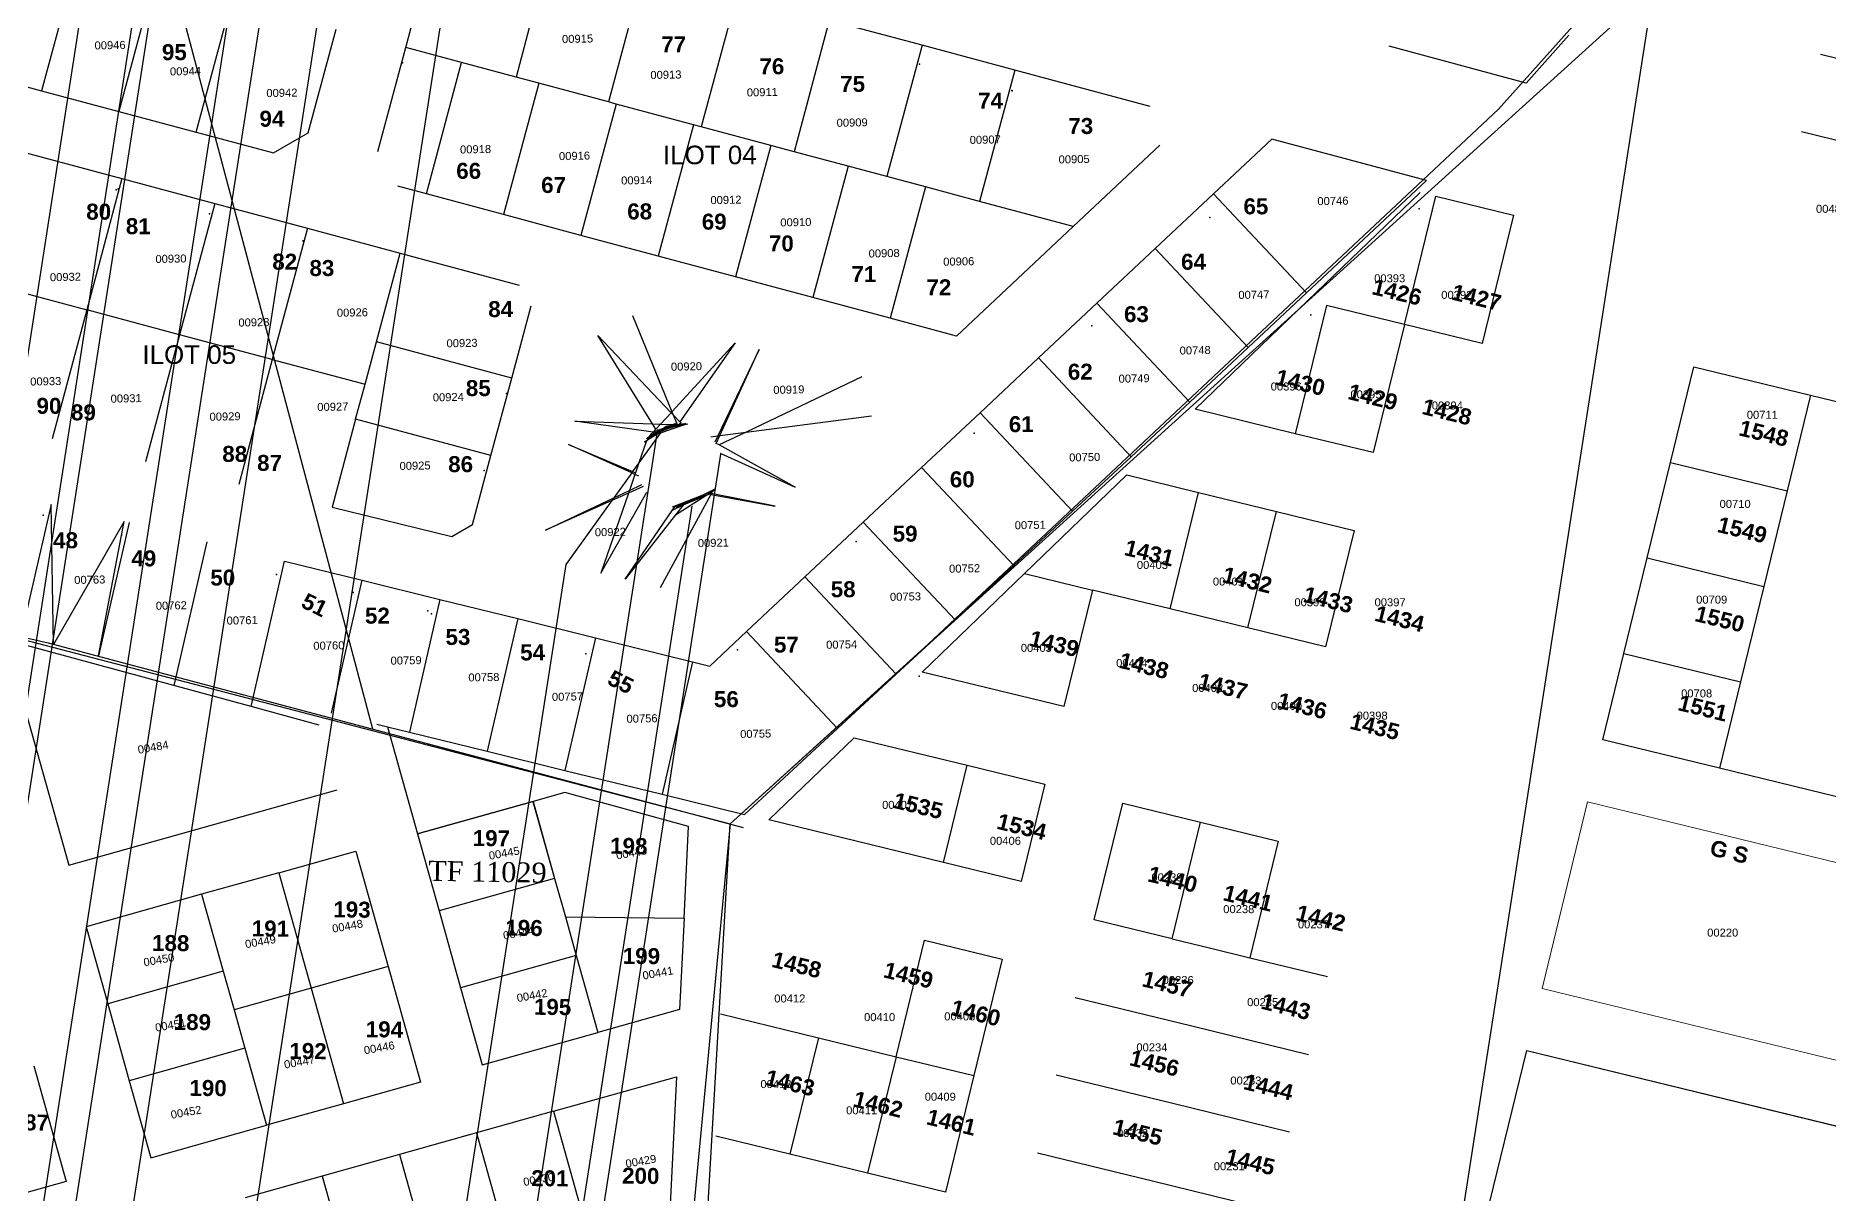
# Model space of a CAD drawing. Header units: metres. Extents: x 0 to 1324930, y 0 to 1631912.
# Drawn here: x 253776.7 to 254000.7, y 1630585.4 to 1630730.1 of the extents above; entities that cross this region are included whole.
import ezdxf
from ezdxf.enums import TextEntityAlignment as Align

# ---------------------------------------------------------------- set-up
doc = ezdxf.new("R2010")
doc.units = ezdxf.units.M
doc.header["$MEASUREMENT"] = 0
for name, color, linetype in [('A_revoir_geometrie_aberrante', 7, 'Continuous'), ('limites_parcelles', 7, 'Continuous'), ('limites_tf', 7, 'Continuous'), ('numero_lot', 7, 'Continuous'), ('numero_parcelle', 7, 'Continuous'), ('toponymie', 7, 'Continuous')]:
    doc.layers.add(name, color=color, linetype=linetype)
for name, color, linetype, lineweight in [('LimiteTF', 4, 'Continuous', 13), ('Numérotation', 7, 'Continuous', 0), ('TopoAlt', 3, 'Continuous', 0), ('TopoMat', 4, 'Continuous', 0), ('Traitement', 7, 'Continuous', 0)]:
    doc.layers.add(name, color=color, linetype=linetype, lineweight=lineweight)
doc.styles.add('Arial9', font='arial.ttf', dxfattribs={"height": 2.319387})
doc.styles.get("Standard").update_dxf_attribs({"font": 'txt.shx'})
doc.styles.add('Style-Arial', font='arial.ttf')
doc.styles.add('style1', font='')
doc.styles.get('style1').set_extended_font_data('Times New Roman', bold=True)

# ---------------------------------------------------------------- blocks, each defined once
blk = doc.blocks.new('TCPOINT_108')
at = {"color": 0}
blk.add_point((0, 0), dxfattribs=at)
at = {"layer": 'TopoAlt'}
blk.add_attdef('ALT', text='', height=0.00762, dxfattribs=at).set_placement((0.00254, -0.00254), align=Align.TOP_LEFT)
at = {"layer": 'TopoMat'}
blk.add_attdef('MAT', (0.00254, 0.00254), '', height=0.01524, dxfattribs=at)
blk = doc.blocks.new('*U84')
at = {"layer": 'LimiteTF', "color": 5, "linetype": 'Continuous', "lineweight": 30}
for p, q in [((17.216029, -169.025147), (-15.864134, -44.465031)), ((180.215866, -66.565031), (157.895866, -91.505031)), ((157.895866, -91.505031), (86.615866, -158.385031)), ((-84.974134, -144.115031), (-23.334134, -158.255031)), ((-23.334134, -158.255031), (63.525866, -181.325031)), ((86.615866, -158.385031), (61.871497, -180.885631))]:
    blk.add_line(p, q, dxfattribs=at)

msp = doc.modelspace()

# ---------------------------------------------------------------- linework, layer by layer
at = {"layer": 'A_revoir_geometrie_aberrante'}
for p in [(253818.61986, 1630923.38749), (253836.71626, 1630891.34258), (253814.74338, 1630885.17909), (253827.94962, 1630881.20231), (253817.74311, 1630841.65067), (253797.24446, 1630828.58239), (253990.77553, 1630812.68852), (253990.77547, 1630812.68846), (253832.15824, 1630762.91725), (253854.39451, 1630680.82364), (253862.27647, 1630677.74937), (253858.70299, 1630671.267), (253842.95258, 1630663.93894)]:
    msp.add_line(p, (0, 0), dxfattribs=at)
at = {"layer": 'limites_parcelles'}
for p, q in [((253822.94771, 1630728.5915), (253826.43754, 1630741.59759)), ((253841.09686, 1630741.32512), (253836.72806, 1630724.89389)), ((253781.85643, 1630739.60215), (253777.45419, 1630723.19407)), ((253791.51471, 1630737.00568), (253787.11381, 1630720.6025)), ((253852.68821, 1630738.21483), (253848.28192, 1630721.7937)), ((253796.77335, 1630718.01096), (253801.17294, 1630734.40921)), ((253864.27952, 1630735.10455), (253859.87324, 1630718.68345)), ((253875.87089, 1630731.99426), (253871.46461, 1630715.5732)), ((253887.46225, 1630728.88397), (253875.87089, 1630731.99426)), ((253810.7644, 1630717.91827), (253814.24635, 1630730.89463)), ((253968.3023, 1630730.13623), (253962.95389, 1630724.15996)), ((253819.45785, 1630715.5853), (253822.94771, 1630728.5915)), ((253829.9307, 1630726.71779), (253822.94771, 1630728.5915)), ((253887.46225, 1630728.88397), (253883.05597, 1630712.46294)), ((253899.05352, 1630725.7737), (253887.46225, 1630728.88397)), ((253962.95389, 1630724.15996), (253945.8231, 1630728.7565)), ((253999.73905, 1630727.76102), (254014.35002, 1630724.19577)), ((253767.79468, 1630725.78561), (253777.45419, 1630723.19407)), ((253825.52451, 1630710.29657), (253829.9307, 1630726.71779)), ((253836.72806, 1630724.89389), (253829.9307, 1630726.71779)), ((253899.05352, 1630725.7737), (253894.64725, 1630709.35271)), ((253915.97803, 1630721.23237), (253899.05352, 1630725.7737)), ((253777.45419, 1630723.19407), (253787.11381, 1630720.6025)), ((253839.5882, 1630724.12644), (253835.18189, 1630707.70526)), ((253839.5882, 1630724.12644), (253836.72806, 1630724.89389)), ((253848.28192, 1630721.7937), (253839.5882, 1630724.12644)), ((253849.24774, 1630721.53454), (253844.84135, 1630705.1134)), ((253849.24774, 1630721.53454), (253848.28192, 1630721.7937)), ((253858.90718, 1630718.94267), (253849.24774, 1630721.53454)), ((253762.89228, 1630718.8187), (253787.48968, 1630712.21859)), ((253787.11381, 1630720.6025), (253796.77335, 1630718.01096)), ((253858.90718, 1630718.94267), (253854.50085, 1630702.52152)), ((253859.87324, 1630718.68345), (253858.90718, 1630718.94267)), ((253868.56668, 1630716.35078), (253859.87324, 1630718.68345)), ((253796.77335, 1630718.01096), (253799.90212, 1630717.17154)), ((253799.90212, 1630717.17154), (253806.43297, 1630715.41938)), ((253806.43297, 1630715.41938), (253810.7644, 1630717.91827)), ((253868.56668, 1630716.35078), (253864.16029, 1630699.92966)), ((253871.46461, 1630715.5732), (253868.56668, 1630716.35078)), ((253917.19438, 1630716.3819), (253906.35466, 1630706.21132)), ((253931.17293, 1630717.15512), (253923.87974, 1630710.3121)), ((253950.49511, 1630711.97019), (253931.17293, 1630717.15512)), ((254007.08345, 1630715.6755), (253997.36849, 1630718.04606)), ((253878.22612, 1630713.75891), (253871.46461, 1630715.5732)), ((253787.48968, 1630712.21859), (253783.08411, 1630695.79996)), ((253787.48968, 1630712.21859), (253799.08103, 1630709.10832)), ((253878.22612, 1630713.75891), (253873.8198, 1630697.33778)), ((253883.05597, 1630712.46294), (253878.22612, 1630713.75891)), ((253887.88447, 1630711.16734), (253883.05597, 1630712.46294)), ((253935.5085, 1630697.91829), (253950.49511, 1630711.97019)), ((253825.52451, 1630710.29657), (253821.95661, 1630711.25392)), ((253835.18189, 1630707.70526), (253825.52451, 1630710.29657)), ((253887.88447, 1630711.16734), (253883.47815, 1630694.74621)), ((253894.64725, 1630709.35271), (253887.88447, 1630711.16734)), ((253916.58635, 1630703.4689), (253923.87974, 1630710.3121)), ((253923.87974, 1630710.3121), (253935.5085, 1630697.91829)), ((253935.63109, 1630696.92463), (253949.69073, 1630710.47803)), ((253947.7327, 1630693.97169), (253951.64413, 1630710.00137)), ((253951.64413, 1630710.00137), (253961.35909, 1630707.63081)), ((253799.08103, 1630709.10832), (253794.67612, 1630692.69208)), ((253799.08103, 1630709.10832), (253810.67239, 1630705.99806)), ((253844.84135, 1630705.1134), (253835.18189, 1630707.70526)), ((253906.35466, 1630706.21132), (253894.64725, 1630709.35271)), ((253961.35909, 1630707.63081), (253957.44765, 1630691.60113)), ((253810.67239, 1630705.99806), (253806.26814, 1630689.58421)), ((253810.67241, 1630705.99813), (253810.67239, 1630705.99806)), ((253810.67239, 1630705.99806), (253822.26369, 1630702.88782)), ((253844.84135, 1630705.1134), (253844.84134, 1630705.11338)), ((253854.50085, 1630702.52152), (253844.84135, 1630705.1134)), ((253906.35466, 1630706.21132), (253891.76529, 1630692.52257)), ((253819.28292, 1630691.77889), (253822.26369, 1630702.88782)), ((253822.26369, 1630702.88782), (253837.11865, 1630698.90185)), ((253909.29287, 1630696.62561), (253916.58635, 1630703.4689)), ((253916.58635, 1630703.4689), (253928.21284, 1630691.07765)), ((253864.16029, 1630699.92966), (253854.50085, 1630702.52152)), ((253771.49209, 1630698.90783), (253783.08411, 1630695.79996)), ((253873.8198, 1630697.33778), (253864.16029, 1630699.92966)), ((253836.18704, 1630687.24357), (253838.61791, 1630696.30291)), ((253873.8198, 1630697.33778), (253873.8198, 1630697.33776)), ((253883.47815, 1630694.74621), (253873.8198, 1630697.33778)), ((253901.99952, 1630689.78244), (253909.29287, 1630696.62561)), ((253909.29287, 1630696.62561), (253920.917, 1630684.23686)), ((253921.57146, 1630683.37123), (253935.63109, 1630696.92463)), ((253928.21284, 1630691.07765), (253935.5085, 1630697.91829)), ((253938.01774, 1630696.34226), (253934.1063, 1630680.31258)), ((253947.7327, 1630693.97169), (253938.01774, 1630696.34226)), ((253783.08346, 1630695.79754), (253778.75301, 1630679.65884)), ((253783.08411, 1630695.79996), (253783.08346, 1630695.79754)), ((253794.67612, 1630692.69208), (253783.08411, 1630695.79996)), ((253851.27642, 1630695.10295), (253856.20061, 1630683.04341)), ((253891.76529, 1630692.52257), (253883.47815, 1630694.74621)), ((253947.7327, 1630693.97169), (253943.82126, 1630677.94201)), ((253957.44765, 1630691.60113), (253947.7327, 1630693.97169)), ((253794.67483, 1630692.68726), (253790.41555, 1630676.81366)), ((253794.67612, 1630692.69208), (253794.67483, 1630692.68726)), ((253806.26814, 1630689.58421), (253794.67612, 1630692.69208)), ((253817.86532, 1630686.49569), (253819.28292, 1630691.77889)), ((253819.28292, 1630691.77889), (253819.2829, 1630691.77889)), ((253836.18704, 1630687.24357), (253819.28292, 1630691.77889)), ((253853.78157, 1630681.54645), (253846.94492, 1630692.60418)), ((253846.94492, 1630692.60418), (253856.10235, 1630682.93626)), ((253856.20061, 1630683.04341), (253864.10364, 1630691.66114)), ((253864.10364, 1630691.66114), (253857.18998, 1630681.788)), ((253806.26814, 1630689.58421), (253802.07803, 1630673.96854)), ((253806.26814, 1630689.58421), (253817.86532, 1630686.49569)), ((253867.10674, 1630690.85532), (253861.94699, 1630680.04923)), ((253862.20279, 1630680.08272), (253867.10674, 1630690.85532)), ((253894.70613, 1630682.93924), (253901.99952, 1630689.78244)), ((253901.99952, 1630689.78244), (253913.61414, 1630677.40375)), ((253920.917, 1630684.23686), (253928.21284, 1630691.07765)), ((253833.59515, 1630677.58414), (253836.18704, 1630687.24357)), ((253879.93403, 1630687.41346), (253865.46586, 1630680.50988)), ((253980.98347, 1630676.72325), (253983.89927, 1630688.67265)), ((253983.89927, 1630688.67265), (253998.47171, 1630685.1168)), ((253816.6911, 1630682.11937), (253817.86532, 1630686.49569)), ((253998.47171, 1630685.1168), (253995.55591, 1630673.16741)), ((253998.47171, 1630685.1168), (254081.04885, 1630664.967)), ((253854.79647, 1630681.51228), (253856.10235, 1630682.93626)), ((253856.10235, 1630682.93626), (253856.20061, 1630683.04341)), ((253856.10235, 1630682.93626), (253856.35197, 1630682.67273)), ((253856.20061, 1630683.04341), (253856.35197, 1630682.67273)), ((253887.41271, 1630676.09601), (253894.70613, 1630682.93924)), ((253894.70613, 1630682.93924), (253906.2717, 1630670.61266)), ((253913.61414, 1630677.40375), (253920.917, 1630684.23686)), ((253934.1063, 1630680.31258), (253921.57146, 1630683.37123)), ((253816.6911, 1630682.11937), (253813.74189, 1630671.1277)), ((253816.6911, 1630682.11937), (253816.69105, 1630682.11939)), ((253833.59515, 1630677.58414), (253816.6911, 1630682.11937)), ((253853.87583, 1630680.50838), (253844.06568, 1630681.87357)), ((253844.06568, 1630681.87357), (253853.78157, 1630681.54645)), ((253853.46861, 1630680.06433), (253854.252, 1630680.48088)), ((253853.70827, 1630680.32568), (253853.87583, 1630680.50838)), ((253854.252, 1630680.48088), (253853.70827, 1630680.32568)), ((253854.20288, 1630680.86501), (253853.78157, 1630681.54645)), ((253853.78157, 1630681.54645), (253854.79647, 1630681.51228)), ((253853.87583, 1630680.50838), (253854.20288, 1630680.86501)), ((253854.04383, 1630680.58601), (253855.15929, 1630681.01675)), ((253854.74811, 1630680.74467), (253854.04383, 1630680.58601)), ((253854.78968, 1630680.5466), (253854.17375, 1630680.28966)), ((253854.20288, 1630680.86501), (253854.79647, 1630681.51228)), ((253854.252, 1630680.48088), (253854.74811, 1630680.74467)), ((253854.5546, 1630680.57063), (253854.252, 1630680.48088)), ((253854.51299, 1630680.49273), (253854.30132, 1630680.38378)), ((253854.51299, 1630680.49273), (253854.36573, 1630680.43129)), ((253854.61344, 1630680.58809), (253854.39177, 1630680.45051)), ((253854.39177, 1630680.45051), (253854.5546, 1630680.57063)), ((253854.78968, 1630680.5466), (253854.41047, 1630680.30416)), ((253855.0569, 1630680.71962), (253854.51299, 1630680.49273)), ((253854.81361, 1630680.64746), (253854.51299, 1630680.49273)), ((253854.5546, 1630680.57063), (253854.80914, 1630680.75842)), ((253854.61344, 1630680.58809), (253854.5546, 1630680.57063)), ((253854.93274, 1630680.78626), (253854.61344, 1630680.58809)), ((253854.81361, 1630680.64746), (253854.61344, 1630680.58809)), ((253854.74811, 1630680.74467), (253854.8999, 1630680.82538)), ((253854.80914, 1630680.75842), (253854.74811, 1630680.74467)), ((253855.56748, 1630680.87107), (253854.78968, 1630680.5466)), ((253855.06325, 1630680.72151), (253854.78968, 1630680.5466)), ((253854.79385, 1630680.4348), (253857.56624, 1630681.37954)), ((253854.79647, 1630681.51228), (253856.31056, 1630681.46131)), ((253854.80914, 1630680.75842), (253854.8999, 1630680.82538)), ((253854.93274, 1630680.78626), (253854.80914, 1630680.75842)), ((253855.20045, 1630680.84657), (253854.81361, 1630680.64746)), ((253855.0569, 1630680.71962), (253854.81361, 1630680.64746)), ((253854.8999, 1630680.82538), (253855.52643, 1630681.15851)), ((253854.8999, 1630680.82538), (253855.15929, 1630681.01675)), ((253855.54252, 1630681.16473), (253854.93274, 1630680.78626)), ((253855.20045, 1630680.84657), (253854.93274, 1630680.78626)), ((253855.06669, 1630680.72371), (253855.0569, 1630680.71962)), ((253855.06325, 1630680.72151), (253855.0569, 1630680.71962)), ((253855.56748, 1630680.87107), (253855.06325, 1630680.72151)), ((253855.06669, 1630680.72371), (253855.06325, 1630680.72151)), ((253855.54996, 1630680.92531), (253855.06669, 1630680.72371)), ((253855.29064, 1630680.86689), (253855.06669, 1630680.72371)), ((253855.15929, 1630681.01675), (253855.48861, 1630681.2597)), ((253855.15929, 1630681.01675), (253855.52643, 1630681.15851)), ((253855.50011, 1630681.00081), (253855.20045, 1630680.84657)), ((253855.29064, 1630680.86689), (253855.20045, 1630680.84657)), ((253855.50011, 1630681.00081), (253855.29064, 1630680.86689)), ((253855.54996, 1630680.92531), (253855.29064, 1630680.86689)), ((253855.48861, 1630681.2597), (253855.75714, 1630681.29794)), ((253856.19984, 1630681.36097), (253855.50011, 1630681.00081)), ((253856.02436, 1630681.33599), (253855.50011, 1630681.00081)), ((253855.52643, 1630681.15851), (253855.56886, 1630681.18107)), ((253855.52643, 1630681.15851), (253855.54252, 1630681.16473)), ((253855.54252, 1630681.16473), (253855.96362, 1630681.32734)), ((253855.56886, 1630681.18107), (253855.54252, 1630681.16473)), ((253856.79874, 1630681.44625), (253855.54996, 1630680.92531)), ((253855.87072, 1630680.99757), (253855.54996, 1630680.92531)), ((253856.38311, 1630681.113), (253855.56748, 1630680.87107)), ((253855.87072, 1630680.99757), (253855.56748, 1630680.87107)), ((253855.56886, 1630681.18107), (253855.80016, 1630681.30406)), ((253855.75714, 1630681.29794), (253855.56886, 1630681.18107)), ((253855.75714, 1630681.29794), (253855.80016, 1630681.30406)), ((253855.80016, 1630681.30406), (253855.96362, 1630681.32734)), ((253857.02274, 1630681.47815), (253855.87072, 1630680.99757)), ((253856.38311, 1630681.113), (253855.87072, 1630680.99757)), ((253855.96362, 1630681.32734), (253856.08284, 1630681.37337)), ((253855.96362, 1630681.32734), (253856.02436, 1630681.33599)), ((253856.08284, 1630681.37337), (253856.02436, 1630681.33599)), ((253856.02436, 1630681.33599), (253856.19984, 1630681.36097)), ((253856.08284, 1630681.37337), (253856.31056, 1630681.46131)), ((253856.6477, 1630681.59149), (253856.19984, 1630681.36097)), ((253856.19984, 1630681.36097), (253856.79874, 1630681.44625)), ((253856.31056, 1630681.46131), (253856.6477, 1630681.59149)), ((253856.35197, 1630682.67273), (253856.8498, 1630681.45352)), ((253856.35197, 1630682.67273), (253857.18998, 1630681.788)), ((253857.91561, 1630681.56757), (253856.38311, 1630681.113)), ((253857.56624, 1630681.37954), (253856.38311, 1630681.113)), ((253856.79874, 1630681.44625), (253856.8498, 1630681.45352)), ((253856.8498, 1630681.45352), (253857.02274, 1630681.47815)), ((253857.35299, 1630681.61591), (253857.02274, 1630681.47815)), ((253857.02274, 1630681.47815), (253857.77546, 1630681.58533)), ((253857.18998, 1630681.788), (253857.35299, 1630681.61591)), ((253857.56624, 1630681.37954), (253858.05515, 1630681.54614)), ((253858.19415, 1630681.52099), (253857.56624, 1630681.37954)), ((253865.46586, 1630680.50988), (253862.10325, 1630678.90538)), ((253862.20279, 1630680.08272), (253865.46586, 1630680.50988)), ((253865.46586, 1630680.50988), (253881.15042, 1630682.5631)), ((253851.18083, 1630675.40157), (253843.28776, 1630678.97455)), ((253843.28776, 1630678.97455), (253851.30346, 1630675.5724)), ((253854.79385, 1630680.4348), (253852.09153, 1630676.67025)), ((253853.04562, 1630679.43156), (253852.09153, 1630676.67025)), ((253852.78318, 1630679.26377), (253854.00707, 1630680.1667)), ((253853.04562, 1630679.43156), (253852.78318, 1630679.26377)), ((253854.41047, 1630680.30416), (253853.04562, 1630679.43156)), ((253853.84614, 1630680.11186), (253853.07097, 1630679.63074)), ((253853.07097, 1630679.63074), (253853.27899, 1630679.85757)), ((253853.6298, 1630680.03813), (253853.27899, 1630679.85757)), ((253853.27899, 1630679.85757), (253853.36039, 1630679.94633)), ((253853.36638, 1630679.95286), (253853.30759, 1630679.92834)), ((253853.30759, 1630679.92834), (253853.36039, 1630679.94633)), ((253853.36039, 1630679.94633), (253853.6298, 1630680.03813)), ((253853.36039, 1630679.94633), (253853.36638, 1630679.95286)), ((253853.88211, 1630680.168), (253853.36638, 1630679.95286)), ((253853.36638, 1630679.95286), (253853.45779, 1630680.05254)), ((253853.40502, 1630680.03052), (253853.46861, 1630680.06433)), ((253853.45779, 1630680.05254), (253853.40502, 1630680.03052)), ((253854.35075, 1630680.42504), (253853.45779, 1630680.05254)), ((253853.45779, 1630680.05254), (253853.46861, 1630680.06433)), ((253853.46861, 1630680.06433), (253853.70827, 1630680.32568)), ((253853.88211, 1630680.168), (253853.6298, 1630680.03813)), ((253853.6298, 1630680.03813), (253853.84614, 1630680.11186)), ((253854.04831, 1630680.23734), (253853.84614, 1630680.11186)), ((253853.84614, 1630680.11186), (253854.00707, 1630680.1667)), ((253854.20135, 1630680.33232), (253853.88211, 1630680.168)), ((253854.04831, 1630680.23734), (253853.88211, 1630680.168)), ((253854.00707, 1630680.1667), (253854.41047, 1630680.30416)), ((253854.00707, 1630680.1667), (253854.17375, 1630680.28966)), ((253854.20135, 1630680.33232), (253854.04831, 1630680.23734)), ((253854.17375, 1630680.28966), (253854.04831, 1630680.23734)), ((253854.17375, 1630680.28966), (253854.30132, 1630680.38378)), ((253854.35075, 1630680.42504), (253854.20135, 1630680.33232)), ((253854.30132, 1630680.38378), (253854.20135, 1630680.33232)), ((253854.30132, 1630680.38378), (253854.36573, 1630680.43129)), ((253854.39177, 1630680.45051), (253854.35075, 1630680.42504)), ((253854.36573, 1630680.43129), (253854.35075, 1630680.42504)), ((253854.36573, 1630680.43129), (253854.39177, 1630680.45051)), ((253854.41047, 1630680.30416), (253854.79385, 1630680.4348)), ((253861.05428, 1630679.93237), (253861.94699, 1630680.04923)), ((253861.94699, 1630680.04923), (253861.57631, 1630679.27293)), ((253861.75484, 1630679.09869), (253862.20279, 1630680.08272)), ((253862.10325, 1630678.90538), (253861.75484, 1630679.09869)), ((253861.94699, 1630680.04923), (253862.20279, 1630680.08272)), ((253871.62295, 1630673.62365), (253862.10325, 1630678.90538)), ((253943.82126, 1630677.94201), (253934.1063, 1630680.31258)), ((253831.28399, 1630668.97092), (253833.59515, 1630677.58414)), ((253852.09153, 1630676.67025), (253851.30346, 1630675.5724)), ((253852.09153, 1630676.67025), (253851.65992, 1630675.4211)), ((253862.23703, 1630677.88403), (253871.62295, 1630673.62365)), ((253880.1193, 1630669.25278), (253887.41271, 1630676.09601)), ((253887.41271, 1630676.09601), (253898.92939, 1630663.82167)), ((253906.2717, 1630670.61266), (253913.61414, 1630677.40375)), ((253978.06768, 1630664.77385), (253980.98347, 1630676.72325)), ((253980.98347, 1630676.72325), (253995.55591, 1630673.16741)), ((253851.18083, 1630675.40157), (253848.94036, 1630672.28041)), ((253851.58929, 1630675.21667), (253850.89413, 1630673.20475)), ((253850.89413, 1630673.20475), (253852.46338, 1630673.94718)), ((253851.30346, 1630675.5724), (253851.18083, 1630675.40157)), ((253851.58929, 1630675.21667), (253851.18083, 1630675.40157)), ((253851.30346, 1630675.5724), (253851.65992, 1630675.4211)), ((253851.65992, 1630675.4211), (253851.58929, 1630675.21667)), ((253852.06545, 1630675.00113), (253851.58929, 1630675.21667)), ((253900.26899, 1630662.83577), (253913.05047, 1630675.15704)), ((253913.05047, 1630675.15704), (253922.02078, 1630672.96818)), ((253840.40852, 1630668.24394), (253848.94036, 1630672.28041)), ((253848.7096, 1630671.95895), (253840.40852, 1630668.24394)), ((253848.7096, 1630671.95895), (253842.95258, 1630663.93894)), ((253847.32131, 1630662.86435), (253853.07557, 1630673.00145)), ((253850.78453, 1630672.88755), (253847.32131, 1630662.86435)), ((253850.78453, 1630672.88755), (253848.7096, 1630671.95895)), ((253848.94036, 1630672.28041), (253848.7096, 1630671.95895)), ((253848.94036, 1630672.28041), (253850.89413, 1630673.20475)), ((253852.59725, 1630673.6988), (253850.78453, 1630672.88755)), ((253850.89413, 1630673.20475), (253850.78453, 1630672.88755)), ((253861.07424, 1630672.70815), (253854.7275, 1630661.04261)), ((253860.07985, 1630672.62724), (253856.22749, 1630671.13075)), ((253856.5676, 1630671.18324), (253858.96491, 1630672.0784)), ((253856.65098, 1630670.17112), (253860.46662, 1630672.60456)), ((253858.96491, 1630672.0784), (253856.77876, 1630671.05921)), ((253857.75849, 1630671.46975), (253860.46662, 1630672.60456)), ((253859.02161, 1630672.09957), (253857.75849, 1630671.46975)), ((253859.18389, 1630672.1805), (253858.96491, 1630672.0784)), ((253859.02161, 1630672.09957), (253858.96491, 1630672.0784)), ((253860.59745, 1630672.688), (253859.02161, 1630672.09957)), ((253859.18389, 1630672.1805), (253859.02161, 1630672.09957)), ((253860.45347, 1630672.77238), (253859.18389, 1630672.1805)), ((253860.07985, 1630672.62724), (253859.18389, 1630672.1805)), ((253861.56008, 1630673.36532), (253860.07985, 1630672.62724)), ((253860.45347, 1630672.77238), (253860.07985, 1630672.62724)), ((253861.4806, 1630673.25123), (253860.45347, 1630672.77238)), ((253861.16028, 1630673.04695), (253860.45347, 1630672.77238)), ((253860.46662, 1630672.60456), (253861.22453, 1630672.92216)), ((253860.46662, 1630672.60456), (253860.59745, 1630672.688)), ((253860.59745, 1630672.688), (253861.16028, 1630673.04695)), ((253861.22453, 1630672.92216), (253860.59745, 1630672.688)), ((253861.13351, 1630672.8171), (253861.07424, 1630672.70815)), ((253861.07424, 1630672.70815), (253869.09244, 1630671.24929)), ((253869.09244, 1630671.24929), (253861.13351, 1630672.8171)), ((253861.16028, 1630673.04695), (253861.4806, 1630673.25123)), ((253918.46493, 1630658.39575), (253922.02078, 1630672.96818)), ((253922.02078, 1630672.96818), (253931.73574, 1630670.59762)), ((253995.55591, 1630673.16741), (253992.64011, 1630661.21801)), ((253778.6485, 1630671.45177), (253774.65846, 1630654.06728)), ((253778.91995, 1630653.9415), (253778.6485, 1630671.45177)), ((253787.76546, 1630669.35143), (253778.91995, 1630653.9415)), ((253784.54561, 1630652.52111), (253787.76546, 1630669.35143)), ((253813.74189, 1630671.1277), (253828.70093, 1630667.44447)), ((253850.35865, 1630662.11725), (253856.24801, 1630670.71659)), ((253856.65098, 1630670.17112), (253850.35865, 1630662.11725)), ((253857.60628, 1630671.39386), (253856.24801, 1630670.71659)), ((253856.24801, 1630670.71659), (253856.5676, 1630671.18324)), ((253857.60628, 1630671.39386), (253856.65098, 1630670.17112)), ((253856.77876, 1630671.05921), (253857.75849, 1630671.46975)), ((253857.75849, 1630671.46975), (253857.60628, 1630671.39386)), ((253898.92939, 1630663.82167), (253906.2717, 1630670.61266)), ((253928.17989, 1630656.02518), (253931.73574, 1630670.59762)), ((253931.73574, 1630670.59762), (253941.4507, 1630668.22705)), ((253788.38534, 1630669.20163), (253784.54561, 1630652.52111)), ((253828.70093, 1630667.44447), (253831.28399, 1630668.97092)), ((253872.82594, 1630662.40961), (253880.1193, 1630669.25278)), ((253880.1193, 1630669.25278), (253891.58712, 1630657.03073)), ((253941.4507, 1630668.22705), (253937.89485, 1630653.65462)), ((253798.09436, 1630666.79633), (253793.9573, 1630648.82287)), ((253803.61588, 1630646.19818), (253807.80376, 1630664.3926)), ((253807.80376, 1630664.3926), (253817.51432, 1630661.9936)), ((253887.48751, 1630650.5145), (253900.26899, 1630662.83577)), ((253891.58712, 1630657.03073), (253898.92939, 1630663.82167)), ((253900.26899, 1630662.83577), (253908.74997, 1630660.76631)), ((253975.15188, 1630652.82445), (253978.06768, 1630664.77385)), ((253978.06768, 1630664.77385), (253992.64011, 1630661.21801)), ((253813.69211, 1630645.38827), (253817.51432, 1630661.9936)), ((253817.51432, 1630661.9936), (253827.22495, 1630659.59458)), ((253865.53253, 1630655.56638), (253872.82594, 1630662.40961)), ((253872.82594, 1630662.40961), (253884.2447, 1630650.23965)), ((253908.74997, 1630660.76631), (253905.19413, 1630646.19387)), ((253918.46493, 1630658.39575), (253908.74997, 1630660.76631)), ((253992.64011, 1630661.21801), (253989.72432, 1630649.26861)), ((253827.22495, 1630659.59458), (253823.40467, 1630642.99822)), ((253827.22495, 1630659.59458), (253836.93513, 1630657.19566)), ((253928.17989, 1630656.02518), (253918.46493, 1630658.39575)), ((253836.93513, 1630657.19566), (253833.11849, 1630640.60646)), ((253836.93513, 1630657.19566), (253846.64524, 1630654.79677)), ((253884.2447, 1630650.23965), (253891.58712, 1630657.03073)), ((253937.89485, 1630653.65462), (253928.17989, 1630656.02518)), ((253772.94835, 1630654.532), (253780.84673, 1630626.37461)), ((253793.9573, 1630648.82287), (253774.65846, 1630654.06728)), ((253846.64524, 1630654.79677), (253842.83071, 1630638.21509)), ((253846.64524, 1630654.79677), (253858.78343, 1630651.79801)), ((253860.94666, 1630651.26358), (253865.53253, 1630655.56638)), ((253865.53253, 1630655.56638), (253876.90228, 1630643.44857)), ((253858.78343, 1630651.79801), (253854.97102, 1630635.22586)), ((253858.78343, 1630651.79801), (253860.94666, 1630651.26358)), ((253972.52055, 1630642.04085), (253975.15188, 1630652.82445)), ((253975.15188, 1630652.82445), (253989.72432, 1630649.26861)), ((253876.90228, 1630643.44857), (253884.2447, 1630650.23965)), ((253905.19413, 1630646.19387), (253887.48751, 1630650.5145)), ((253989.72432, 1630649.26861), (253987.09299, 1630638.485)), ((253803.61588, 1630646.19818), (253793.9573, 1630648.82287)), ((253812.1278, 1630643.88508), (253803.61588, 1630646.19818)), ((253819.33467, 1630644.00035), (253820.65131, 1630643.67616)), ((253820.65131, 1630643.67616), (253824.40754, 1630630.28485)), ((253820.65131, 1630643.67616), (253823.40467, 1630642.99822)), ((253823.40467, 1630642.99822), (253833.11849, 1630640.60646)), ((253865.27022, 1630632.68996), (253876.90228, 1630643.44857)), ((253833.11849, 1630640.60646), (253842.83071, 1630638.21509)), ((253868.31528, 1630632.03259), (253878.96652, 1630642.30032)), ((253878.96652, 1630642.30032), (253893.1086, 1630638.84948)), ((253987.09299, 1630638.485), (253972.52055, 1630642.04085)), ((253842.83071, 1630638.21509), (253854.97102, 1630635.22586)), ((253890.1454, 1630626.70578), (253893.1086, 1630638.84948)), ((253893.1086, 1630638.84948), (253902.82356, 1630636.47892)), ((254021.09535, 1630630.18803), (253987.09299, 1630638.485)), ((253780.84673, 1630626.37461), (253814.39353, 1630635.78374)), ((253902.82356, 1630636.47892), (253899.86035, 1630624.33522)), ((253838.85026, 1630634.33552), (253824.40754, 1630630.28485)), ((253842.82979, 1630635.45163), (253838.85026, 1630634.33552)), ((253838.85026, 1630634.33552), (253841.55077, 1630624.70794)), ((253858.27037, 1630631.18311), (253842.82979, 1630635.45163)), ((253854.97102, 1630635.22586), (253865.27022, 1630632.68996)), ((253908.98267, 1630619.53591), (253912.53852, 1630634.10835)), ((253912.53852, 1630634.10835), (253922.25348, 1630631.73778)), ((253890.1454, 1630626.70578), (253868.31528, 1630632.03259)), ((253918.69763, 1630617.16535), (253922.25348, 1630631.73778)), ((253922.25348, 1630631.73778), (253931.96844, 1630629.36722)), ((253824.40754, 1630630.28485), (253827.10809, 1630620.65715)), ((253857.72211, 1630619.75058), (253858.27037, 1630631.18311)), ((253931.96844, 1630629.36722), (253928.41259, 1630614.79478)), ((253807.0768, 1630625.42322), (253816.70527, 1630628.12371)), ((253816.70527, 1630628.12371), (253820.75618, 1630613.68181)), ((253807.0768, 1630625.42322), (253797.44834, 1630622.72273)), ((253807.0768, 1630625.42322), (253811.12772, 1630610.98132)), ((253841.55077, 1630624.70794), (253827.10809, 1630620.65715)), ((253841.55077, 1630624.70794), (253842.90115, 1630619.89371)), ((253899.86035, 1630624.33522), (253890.1454, 1630626.70578)), ((253797.44834, 1630622.72273), (253783.00687, 1630618.67235)), ((253797.44834, 1630622.72273), (253800.14888, 1630613.09503)), ((253827.10809, 1630620.65715), (253829.80883, 1630611.02875)), ((253783.00687, 1630618.67235), (253785.70741, 1630609.04464)), ((253842.90115, 1630619.89371), (253844.25151, 1630615.07955)), ((253842.90115, 1630619.89371), (253857.72211, 1630619.75058)), ((253857.72211, 1630619.75058), (253857.17386, 1630608.31804)), ((253918.69763, 1630617.16535), (253908.98267, 1630619.53591)), ((253884.21898, 1630602.41838), (253887.77483, 1630616.99082)), ((253887.77483, 1630616.99082), (253897.48979, 1630614.62026)), ((253918.69763, 1630617.16535), (253923.55511, 1630615.98006)), ((253923.55511, 1630615.98006), (253928.41259, 1630614.79478)), ((253820.75618, 1630613.68181), (253811.12772, 1630610.98132)), ((253820.75618, 1630613.68181), (253824.80729, 1630599.23922)), ((253844.25151, 1630615.07955), (253829.80883, 1630611.02875)), ((253844.25151, 1630615.07955), (253846.95225, 1630605.45115)), ((253897.48979, 1630614.62026), (253893.93394, 1630600.04782)), ((253928.41259, 1630614.79478), (253938.12755, 1630612.42421)), ((253800.14888, 1630613.09503), (253785.70741, 1630609.04464)), ((253800.14888, 1630613.09503), (253801.49925, 1630608.28083)), ((253785.70741, 1630609.04464), (253788.40815, 1630599.41625)), ((253811.12772, 1630610.98132), (253801.49925, 1630608.28083)), ((253811.12772, 1630610.98132), (253815.17883, 1630596.53873)), ((253829.80883, 1630611.02875), (253832.50956, 1630601.40036)), ((253906.61211, 1630609.82095), (253921.18454, 1630606.2651)), ((253801.49925, 1630608.28083), (253802.84962, 1630603.46663)), ((253857.17386, 1630608.31804), (253846.95225, 1630605.45115)), ((253862.28541, 1630607.77044), (253874.50403, 1630604.78895)), ((253832.50956, 1630601.40036), (253846.95225, 1630605.45115)), ((253874.50403, 1630604.78895), (253870.94818, 1630590.21651)), ((253874.50403, 1630604.78895), (253884.21898, 1630602.41838)), ((253921.18454, 1630606.2651), (253935.75698, 1630602.70926)), ((253802.84962, 1630603.46663), (253788.40815, 1630599.41625)), ((253802.84962, 1630603.46663), (253805.55036, 1630593.83824)), ((253884.21898, 1630602.41838), (253880.66314, 1630587.84595)), ((253884.21898, 1630602.41838), (253893.93394, 1630600.04782)), ((253942.88849, 1630520.60387), (253963.03829, 1630603.18102)), ((253963.03829, 1630603.18102), (254011.61309, 1630591.32819)), ((253776.46971, 1630601.25984), (253780.52061, 1630586.81805)), ((253841.41114, 1630595.5878), (253856.76858, 1630599.89571)), ((253856.76858, 1630599.89571), (253855.25378, 1630568.31143)), ((253893.93394, 1630600.04782), (253890.37809, 1630585.47538)), ((253918.81398, 1630596.55015), (253904.24154, 1630600.10599)), ((253788.40815, 1630599.41625), (253791.10889, 1630589.78785)), ((253824.80729, 1630599.23922), (253815.17883, 1630596.53873)), ((253815.17883, 1630596.53873), (253805.55036, 1630593.83824)), ((253841.41114, 1630595.5878), (253831.78278, 1630592.88694)), ((253841.41114, 1630595.5878), (253845.46279, 1630581.14404)), ((253933.38642, 1630592.9943), (253918.81398, 1630596.55015)), ((253791.10889, 1630589.78785), (253805.55036, 1630593.83824)), ((253831.50135, 1630592.808), (253822.15434, 1630590.18635)), ((253831.50135, 1630592.808), (253830.14261, 1630592.42686)), ((253831.50136, 1630592.808), (253831.50135, 1630592.808)), ((253831.78278, 1630592.88694), (253831.50136, 1630592.808)), ((253831.78278, 1630592.88694), (253835.83438, 1630578.44335)), ((253870.94818, 1630590.21651), (253861.70534, 1630592.47188)), ((253822.15434, 1630590.18635), (253812.5259, 1630587.48576)), ((253822.15434, 1630590.18635), (253826.20596, 1630575.74267)), ((253880.66314, 1630587.84595), (253870.94818, 1630590.21651)), ((253901.87098, 1630590.39104), (253916.44341, 1630586.83519)), ((253780.52061, 1630586.81805), (253770.89225, 1630584.11719)), ((253812.5259, 1630587.48576), (253802.89746, 1630584.78518)), ((253812.5259, 1630587.48576), (253816.57755, 1630573.04199)), ((253890.37809, 1630585.47538), (253880.66314, 1630587.84595)), ((253916.44341, 1630586.83519), (253931.01585, 1630583.27934))]:
    msp.add_line(p, q, dxfattribs=at)
at = {"layer": 'limites_tf', "color": 5, "linetype": 'Continuous', "lineweight": 0}
for p, q in [((253824.39534, 1630630.24774, -0.00001), (253838.83701, 1630634.29821, -0.00001)), ((253838.83701, 1630634.29821, -0.00001), (253841.53733, 1630624.66709, -0.00001))]:
    msp.add_line(p, q, dxfattribs=at)
at = {"layer": 'limites_tf', "color": 5, "linetype": 'Continuous', "lineweight": 30, "flags": 128}
msp.add_lwpolyline([(254091.99064, 1630476.36805), (253923.42389, 1630459.48785), (253853.18689, 1630453.72681), (253863.47301, 1630631.51545), (254036.97922, 1630788.65182)], dxfattribs=at)
msp.add_lwpolyline([(253594.42676, 1630586.6008), (253652.57738, 1630675.46605), (253711.46161, 1630669.49024), (253773.0514, 1630655.13312), (253863.47301, 1630631.51545), (253855.55349, 1630548.17119), (253852.24203, 1630482.49245), (253763.12496, 1630463.61636), (253714.31684, 1630461.39834), (253689.13183, 1630451.50702), (253671.66464, 1630435.30848), (253634.41399, 1630420.99965), (253629.5891, 1630422.45666), (253601.39883, 1630430.94605), (253541.38187, 1630412.04742), (253528.07813, 1630405.33426), (253527.69407, 1630401.34559), (253457.50103, 1630494.25351), (253431.58389, 1630529.16506), (253432.12865, 1630533.35316), (253488.96046, 1630553.63303), (253594.42676, 1630586.6008)], close=True, dxfattribs=at)
at = {"layer": 'Numérotation', "color": 5, "lineweight": 13}
for p, q in [((253970.6241, 1630634.26888), (254011.42693, 1630624.31251)), ((253964.93475, 1630610.95298), (254005.73757, 1630600.99661)), ((253963.03829, 1630603.18102), (254011.61309, 1630591.32819))]:
    msp.add_line(p, q, dxfattribs=at)
at = {"layer": 'Traitement', "color": 5, "lineweight": 13}
msp.add_line((253970.6241, 1630634.26888), (253964.93475, 1630610.95298), dxfattribs=at)

# ---------------------------------------------------------------- block references
at = {"layer": 'limites_tf', "color": 5, "linetype": 'Continuous', "lineweight": 30}
msp.add_blockref('*U84', (253801.60151, 1630812.40108), dxfattribs=at)
at = {"layer": 'toponymie', "lineweight": 30, "xscale": 39.374638, "yscale": 39.374638, "zscale": 39.374638}
for p in [(253822.52939, 1630726.69462), (253887.14087, 1630726.4966), (253898.6802, 1630723.22622), (253786.76825, 1630710.80878), (253798.42459, 1630707.79043), (253810.13495, 1630704.40904), (253777.63919, 1630670.13407), (253816.36367, 1630660.47195), (253825.69475, 1630658.15168)]:
    msp.add_blockref('TCPOINT_108', p, dxfattribs=at)
at = {"layer": 'toponymie', "xscale": 39.374638, "yscale": 39.374638, "zscale": 39.374638}
for p in [(253898.70821, 1630723.19321, 18.90619), (253787.01727, 1630710.91279, 18.06609), (253923.43907, 1630707.35238, 19.61327), (253949.59448, 1630708.43673, 18.66916), (253810.11395, 1630704.37204, 17.70505), (253936.05492, 1630695.1882, 18.52415), (253908.69536, 1630693.80681, 18.42513), (253835.55389, 1630685.33383, 18.00809), (253893.95766, 1630680.36325, 18.94119), (253832.76857, 1630675.70872, 17.75706), (253787.41532, 1630667.61278, 17.58304), (253879.21695, 1630666.81669, 18.82218), (253806.77856, 1630662.69921, 17.67105), (253826.16181, 1630657.80664, 17.90407), (253845.46004, 1630652.77306, 18.1211), (253864.39723, 1630653.29312, 18.58915), (253887.09225, 1630649.98396)]:
    msp.add_blockref('TCPOINT_108', p, dxfattribs=at)

# ---------------------------------------------------------------- texts
at = {"layer": 'limites_tf', "lineweight": 0, "insert": (253825.78465, 1630626.91845, 6.49074), "char_height": 2.50029, "attachment_point": 1, "rotation": 359.0000236, "line_spacing_factor": 0.72871}
msp.add_mtext('\\fTimes New Roman|b0|i0|c00|p23;TF 11029', dxfattribs=at)
at = {"layer": 'numero_lot', "color": 5, "linetype": 'ByBlock', "style": 'Arial9'}
for s, p in [('ILOT 04', (253855.08991, 1630713.30798)), ('ILOT 05', (253790.04722, 1630688.34373))]:
    msp.add_text(s, height=2.319656, dxfattribs=at).set_placement(p, align=Align.BOTTOM_LEFT)
at = {"layer": 'numero_lot', "color": 7, "linetype": 'Continuous', "lineweight": 0, "char_height": 2, "attachment_point": 7, "line_spacing_factor": 0.72, "style": 'style1'}
for s, insert in [('\\fArial|b1|i0|c00|p39;77', (253854.8727, 1630727.98147)), ('\\fArial|b1|i0|c00|p39;95', (253792.48379, 1630726.98916)), ('\\fArial|b1|i0|c00|p39;76', (253867.14758, 1630725.22141)), ('\\fArial|b1|i0|c00|p39;75', (253877.23549, 1630723.02572)), ('\\fArial|b1|i0|c00|p39;74', (253894.46965, 1630720.96201)), ('\\fArial|b1|i0|c00|p39;94', (253804.67416, 1630718.66253)), ('\\fArial|b1|i0|c00|p39;73', (253905.73859, 1630717.75625)), ('\\fArial|b1|i0|c00|p39;66', (253829.2593, 1630712.14978)), ('\\fArial|b1|i0|c00|p39;67', (253839.87055, 1630710.38144)), ('\\fArial|b1|i0|c00|p39;65', (253927.62613, 1630707.71164)), ('\\fArial|b1|i0|c00|p39;80', (253783.02443, 1630707.04179)), ('\\fArial|b1|i0|c00|p39;68', (253850.62607, 1630707.08013)), ('\\fArial|b1|i0|c00|p39;69', (253859.93997, 1630705.79504)), ('\\fArial|b1|i0|c00|p39;81', (253787.97239, 1630705.2286)), ('\\fArial|b1|i0|c00|p39;70', (253868.32563, 1630703.07348)), ('\\fArial|b1|i0|c00|p39;82', (253806.27194, 1630700.78863)), ('\\fArial|b1|i0|c00|p39;83', (253810.91701, 1630699.9938)), ('\\fArial|b1|i0|c00|p39;71', (253878.63458, 1630699.26202)), ('\\fArial|b1|i0|c00|p39;64', (253919.8311, 1630700.7809)), ('\\fArial|b1|i0|c00|p39;72', (253888.00887, 1630697.61424)), ('\\fArial|b1|i0|c00|p39;84', (253833.25529, 1630694.85602)), ('\\fArial|b1|i0|c00|p39;63', (253912.69948, 1630694.22979)), ('\\fArial|b1|i0|c00|p39;62', (253905.67743, 1630687.03596)), ('\\fArial|b1|i0|c00|p39;85', (253830.46163, 1630684.98641)), ('\\fArial|b1|i0|c00|p39;90', (253776.81424, 1630682.76384)), ('\\fArial|b1|i0|c00|p39;89', (253781.1212, 1630681.95222)), ('\\fArial|b1|i0|c00|p39;61', (253898.3023, 1630680.47466)), ('\\fArial|b1|i0|c00|p39;88', (253800.02597, 1630676.75722)), ('\\fArial|b1|i0|c00|p39;87', (253804.37633, 1630675.63588)), ('\\fArial|b1|i0|c00|p39;86', (253828.2533, 1630675.47658)), ('\\fArial|b1|i0|c00|p39;60', (253890.93237, 1630673.57707)), ('\\fArial|b1|i0|c00|p39;48', (253778.88901, 1630665.95851)), ('\\fArial|b1|i0|c00|p39;59', (253883.79086, 1630666.78508)), ('\\fArial|b1|i0|c00|p39;49', (253788.66535, 1630663.69391)), ('\\fArial|b1|i0|c00|p39;50', (253798.52763, 1630661.2922)), ('\\fArial|b1|i0|c00|p39;58', (253876.05388, 1630659.83213)), ('\\fArial|b1|i0|c00|p39;52', (253817.85317, 1630656.53286)), ('\\fArial|b1|i0|c00|p39;53', (253827.91757, 1630653.86788)), ('\\fArial|b1|i0|c00|p39;57', (253868.95473, 1630652.91766)), ('\\fArial|b1|i0|c00|p39;56', (253861.45331, 1630646.09537))]:
    msp.add_mtext(s, dxfattribs=dict(at, insert=insert))
at = {"layer": 'numero_lot', "color": 7, "lineweight": 13, "char_height": 2, "attachment_point": 7, "rotation": 346.2870965, "line_spacing_factor": 0.72, "style": 'style1'}
for s, insert in [('\\fArial|b1|i0|c00|p39;1426', (253943.54351, 1630697.75557)), ('\\fArial|b1|i0|c00|p39;1427', (253953.4909, 1630697.11513)), ('\\fArial|b1|i0|c00|p39;1430', (253931.47424, 1630686.45262)), ('\\fArial|b1|i0|c00|p39;1429', (253940.54168, 1630684.64168)), ('\\fArial|b1|i0|c00|p39;1428', (253949.79341, 1630682.77408)), ('\\fArial|b1|i0|c00|p39;1548', (253989.3929, 1630680.10497)), ('\\fArial|b1|i0|c00|p39;1549', (253986.69649, 1630668.02481)), ('\\fArial|b1|i0|c00|p39;1431', (253912.6026, 1630665.13409)), ('\\fArial|b1|i0|c00|p39;1432', (253924.85201, 1630661.74931)), ('\\fArial|b1|i0|c00|p39;1433', (253934.94882, 1630659.28557)), ('\\fArial|b1|i0|c00|p39;1434', (253943.87819, 1630656.90881)), ('\\fArial|b1|i0|c00|p39;1550', (253983.88299, 1630656.88295)), ('\\fArial|b1|i0|c00|p39;1439', (253900.72166, 1630653.79103)), ('\\fArial|b1|i0|c00|p39;1438', (253911.939, 1630651.04803)), ('\\fArial|b1|i0|c00|p39;1437', (253921.80461, 1630648.44866)), ('\\fArial|b1|i0|c00|p39;1436', (253931.71309, 1630646.02503)), ('\\fArial|b1|i0|c00|p39;1551', (253981.77258, 1630645.74102)), ('\\fArial|b1|i0|c00|p39;1435', (253940.78387, 1630643.41587)), ('\\fArial|b1|i0|c00|p39;1535', (253883.71377, 1630633.52925)), ('\\fArial|b1|i0|c00|p39;1534', (253896.66552, 1630630.91188)), ('\\fArial|b1|i0|c00|p39;1440', (253915.52902, 1630624.33706)), ('\\fArial|b1|i0|c00|p39;1441', (253924.94464, 1630622.00447)), ('\\fArial|b1|i0|c00|p39;1442', (253934.04275, 1630619.50738)), ('\\fArial|b1|i0|c00|p39;1458', (253868.54169, 1630613.63897)), ('\\fArial|b1|i0|c00|p39;1459', (253882.50855, 1630612.34043)), ('\\fArial|b1|i0|c00|p39;1457', (253914.82374, 1630611.21687)), ('\\fArial|b1|i0|c00|p39;1460', (253890.92624, 1630607.62279)), ('\\fArial|b1|i0|c00|p39;1443', (253929.67288, 1630608.41879)), ('\\fArial|b1|i0|c00|p39;1456', (253913.24699, 1630601.34513)), ('\\fArial|b1|i0|c00|p39;1463', (253867.71401, 1630598.88055)), ('\\fArial|b1|i0|c00|p39;1444', (253927.50205, 1630598.38575)), ('\\fArial|b1|i0|c00|p39;1462', (253878.70832, 1630596.19781)), ('\\fArial|b1|i0|c00|p39;1461', (253887.87025, 1630593.96219)), ('\\fArial|b1|i0|c00|p39;1455', (253911.14148, 1630592.71644)), ('\\fArial|b1|i0|c00|p39;1445', (253925.21322, 1630589.00573))]:
    msp.add_mtext(s, dxfattribs=dict(at, insert=insert))
at = {"layer": 'numero_lot', "color": 7, "linetype": 'Continuous', "lineweight": 0, "char_height": 2, "attachment_point": 7, "line_spacing_factor": 0.72, "style": 'style1'}
for s, insert, rotation in [('\\fArial|b1|i0|c00|p39;51', (253809.71437, 1630658.657), 334.0487703), ('\\fArial|b1|i0|c00|p39;54', (253837.26169, 1630651.92356), 0.8830204), ('\\fArial|b1|i0|c00|p39;55', (253847.97198, 1630649.04152), 333.5013905)]:
    msp.add_mtext(s, dxfattribs=dict(at, insert=insert, rotation=rotation))
at = {"layer": 'numero_lot', "color": 7, "linetype": 'Continuous', "lineweight": 30, "char_height": 2, "attachment_point": 7, "rotation": 359.3700205, "line_spacing_factor": 0.72, "style": 'style1'}
for s, insert in [('\\fArial|b1|i0|c00|p39;197', (253831.30753, 1630628.73271)), ('\\fArial|b1|i0|c00|p39;198', (253848.48058, 1630627.76364)), ('\\fArial|b1|i0|c00|p39;193', (253813.89264, 1630619.81088)), ('\\fArial|b1|i0|c00|p39;191', (253803.70022, 1630617.43386)), ('\\fArial|b1|i0|c00|p39;196', (253835.38968, 1630617.51829)), ('\\fArial|b1|i0|c00|p39;188', (253791.24282, 1630615.62284)), ('\\fArial|b1|i0|c00|p39;199', (253850.05969, 1630614.0021)), ('\\fArial|b1|i0|c00|p39;195', (253838.95813, 1630607.63086)), ('\\fArial|b1|i0|c00|p39;189', (253793.94616, 1630605.74493)), ('\\fArial|b1|i0|c00|p39;194', (253817.94586, 1630604.83169)), ('\\fArial|b1|i0|c00|p39;192', (253808.3987, 1630602.12291)), ('\\fArial|b1|i0|c00|p39;190', (253795.91037, 1630597.49847)), ('\\fArial|b1|i0|c00|p39;187', (253773.69191, 1630593.19746)), ('\\fArial|b1|i0|c00|p39;201', (253838.6144, 1630586.20671)), ('\\fArial|b1|i0|c00|p39;200', (253849.97374, 1630586.51469))]:
    msp.add_mtext(s, dxfattribs=dict(at, insert=insert))
at = {"layer": 'numero_lot', "color": 7, "lineweight": 13, "insert": (253985.75867, 1630627.61969), "char_height": 2, "width": 68.897638, "attachment_point": 7, "rotation": 346.2870965, "style": 'style1'}
msp.add_mtext('\\fArial|b1|i0|c00|p39;G S', dxfattribs=at)
at = {"layer": 'numero_parcelle', "color": 5, "lineweight": 0, "style": 'Style-Arial'}
for s, rotation, p in [('00915', 1.13223, (253842.4647, 1630730.15531, 22.11556)), ('00946', 1.13223, (253784.05374, 1630729.35134)), ('00944', 1.13223, (253793.47573, 1630726.09885)), ('00913', 1.13223, (253853.50901, 1630725.65303, 22.11556)), ('00942', 1.13223, (253805.5233, 1630723.39623)), ('00911', 1.13223, (253865.55545, 1630723.47457, 22.11556)), ('00909', 1.13223, (253876.78008, 1630719.67967, 22.11556)), ('00918', 1.13223, (253829.72036, 1630716.3414, 22.11556)), ('00907', 1.13223, (253893.40994, 1630717.53606, 22.11556)), ('00916', 1.13223, (253842.08365, 1630715.51586, 22.11556)), ('00905', 1.13223, (253904.51327, 1630715.09578, 22.11556)), ('00914', 1.13223, (253849.8502, 1630712.46479, 22.11556)), ('00912', 1.13223, (253861.00849, 1630710.00997, 22.11556)), ('00746', 1.13223, (253936.85132, 1630709.88387)), ('00485', 359.99413, (253999.16691, 1630708.92967)), ('00910', 1.13223, (253869.74234, 1630707.21858, 22.11556)), ('00908', 1.13223, (253880.77701, 1630703.33967, 22.11556)), ('00930', 1.13223, (253791.66031, 1630702.65332, 22.11556)), ('00906', 1.13223, (253890.09486, 1630702.31244, 22.11556)), ('00932', 1.13223, (253778.47513, 1630700.37138, 22.11556)), ('00393', 359.99413, (253943.95477, 1630700.24125)), ('00747', 1.13223, (253926.98081, 1630698.15712)), ('00392', 359.99413, (253952.34132, 1630698.16659)), ('00928', 1.13223, (253802.02833, 1630694.70212, 22.11556)), ('00926', 1.13223, (253814.33146, 1630695.92832, 22.11556)), ('00923', 1.13223, (253828.03315, 1630692.10528, 22.11556)), ('00748', 1.13223, (253919.63718, 1630691.19995)), ('00933', 1.13223, (253776.01552, 1630687.32675, 22.11556)), ('00920', 1.13223, (253856.07199, 1630689.18366, 22.11556)), ('00749', 1.13223, (253912.01011, 1630687.68298)), ('00931', 1.13223, (253786.05751, 1630685.18807, 22.11556)), ('00924', 1.13223, (253826.31699, 1630685.34603, 22.11556)), ('00919', 1.13223, (253868.87093, 1630686.28296, 22.11556)), ('00396', 359.99413, (253931.02791, 1630686.71352)), ('00395', 359.99413, (253940.99325, 1630685.72498)), ('00929', 1.13223, (253798.42079, 1630682.92818, 22.11556)), ('00927', 1.13223, (253811.88507, 1630684.14219, 22.11556)), ('00394', 359.99413, (253951.1559, 1630684.34141)), ('00711', 359.99413, (253990.51854, 1630683.17277)), ('00925', 1.13223, (253822.16243, 1630676.77285, 22.11556)), ('00750', 1.13223, (253905.83456, 1630677.83587)), ('00710', 359.99413, (253987.11914, 1630672.03097)), ('00751', 1.13223, (253899.03419, 1630669.35422)), ('00922', 1.13223, (253846.56423, 1630668.48144, 22.11556)), ('00921', 1.13223, (253859.43474, 1630667.12909, 22.11556)), ('00763', 1.13223, (253781.51515, 1630662.51534)), ('00752', 1.13223, (253890.82775, 1630663.92488)), ('00403', 359.99413, (253914.30759, 1630664.40342)), ('00753', 1.13223, (253883.44034, 1630660.4054)), ('00401', 359.99413, (253923.80416, 1630662.32865)), ('00762', 1.13223, (253791.70797, 1630659.29077)), ('00399', 359.99413, (253933.99134, 1630659.73536)), ('00397', 359.99413, (253944.00613, 1630659.73434)), ('00709', 359.99413, (253984.18838, 1630660.06812)), ('00761', 1.13223, (253800.55698, 1630657.43923)), ('00760', 1.13223, (253811.38974, 1630654.28788)), ('00754', 1.13223, (253875.46769, 1630654.41406)), ('00405', 359.99413, (253899.80237, 1630654.03593)), ('00759', 1.13223, (253821.03762, 1630652.42794)), ('00404', 359.99413, (253911.71631, 1630652.13373)), ('00758', 1.13223, (253830.76287, 1630650.32739)), ('00757', 1.13223, (253841.20374, 1630647.89958)), ('00402', 359.99413, (253921.21277, 1630649.02206)), ('00708', 359.99413, (253982.31227, 1630648.33973)), ('00756', 1.13223, (253850.52284, 1630645.16381)), ('00400', 359.99413, (253931.05465, 1630646.77444)), ('00398', 359.99413, (253941.75998, 1630645.56363)), ('00755', 1.13223, (253864.72429, 1630643.25603)), ('00407', 359.99413, (253882.46874, 1630634.40146)), ('00406', 359.99413, (253895.93643, 1630629.90685)), ('00239', 359.99413, (253916.1223, 1630625.34126)), ('00238', 359.99413, (253925.10066, 1630621.36556)), ('00237', 359.99413, (253934.42457, 1630619.46363)), ('00220', 359.99413, (253985.56881, 1630618.43242)), ('00236', 359.99413, (253917.527, 1630612.50333)), ('00412', 359.99413, (253868.9981, 1630610.19769)), ('00235', 359.99413, (253928.08417, 1630609.73719)), ('00410', 359.99413, (253880.22133, 1630607.86469)), ('00408', 359.99413, (253890.23612, 1630607.95977)), ('00234', 359.99413, (253914.24543, 1630604.08505)), ('00233', 359.99413, (253925.98648, 1630599.93625)), ('00413', 359.99413, (253867.27032, 1630599.49412)), ('00409', 359.99413, (253887.79955, 1630597.91343)), ('00411', 359.99413, (253877.97544, 1630596.20952)), ('00232', 359.99413, (253911.82697, 1630593.37068)), ('00231', 359.99413, (253923.91335, 1630589.22186))]:
    msp.add_text(s, height=1, rotation=rotation, dxfattribs=at).set_placement(p, align=Align.TOP_LEFT)
at = {"layer": 'numero_parcelle', "color": 5, "lineweight": 30, "style": 'Style-Arial'}
for s, p in [('00484', (253789.38431, 1630641.27038, -0.00001)), ('00445', (253833.25049, 1630628.01657, -0.00001)), ('00443', (253849.15005, 1630628.04873, -0.00001)), ('00448', (253813.67273, 1630618.89944, -0.00001)), ('00444', (253835.0343, 1630618.03489, -0.00001)), ('00449', (253802.79291, 1630616.95514, -0.00001)), ('00450', (253790.0998, 1630614.68678, -0.00001)), ('00441', (253852.45721, 1630613.03298, -0.00001)), ('00442', (253836.74193, 1630610.22454, -0.00001)), ('00451', (253791.55928, 1630606.51995, -0.00001)), ('00446', (253817.63838, 1630603.68924, -0.00001)), ('00447', (253807.66522, 1630601.90696, -0.00001)), ('00452', (253793.50525, 1630595.63084, -0.00001)), ('00429', (253850.33429, 1630589.51099, -0.00001)), ('00430', (253837.55483, 1630587.22721, -0.00001))]:
    msp.add_text(s, height=1, rotation=10.13223, dxfattribs=at).set_placement(p, align=Align.TOP_LEFT)
at = {"layer": 'Traitement', "color": 4, "lineweight": 13, "style": 'Style-Arial'}
msp.add_text('TRANCHE  B', height=20, rotation=26.99413, dxfattribs=at).set_placement((254045.22985, 1630584.89706), align=Align.MIDDLE_CENTER)

doc.saveas('drawing.dxf')
